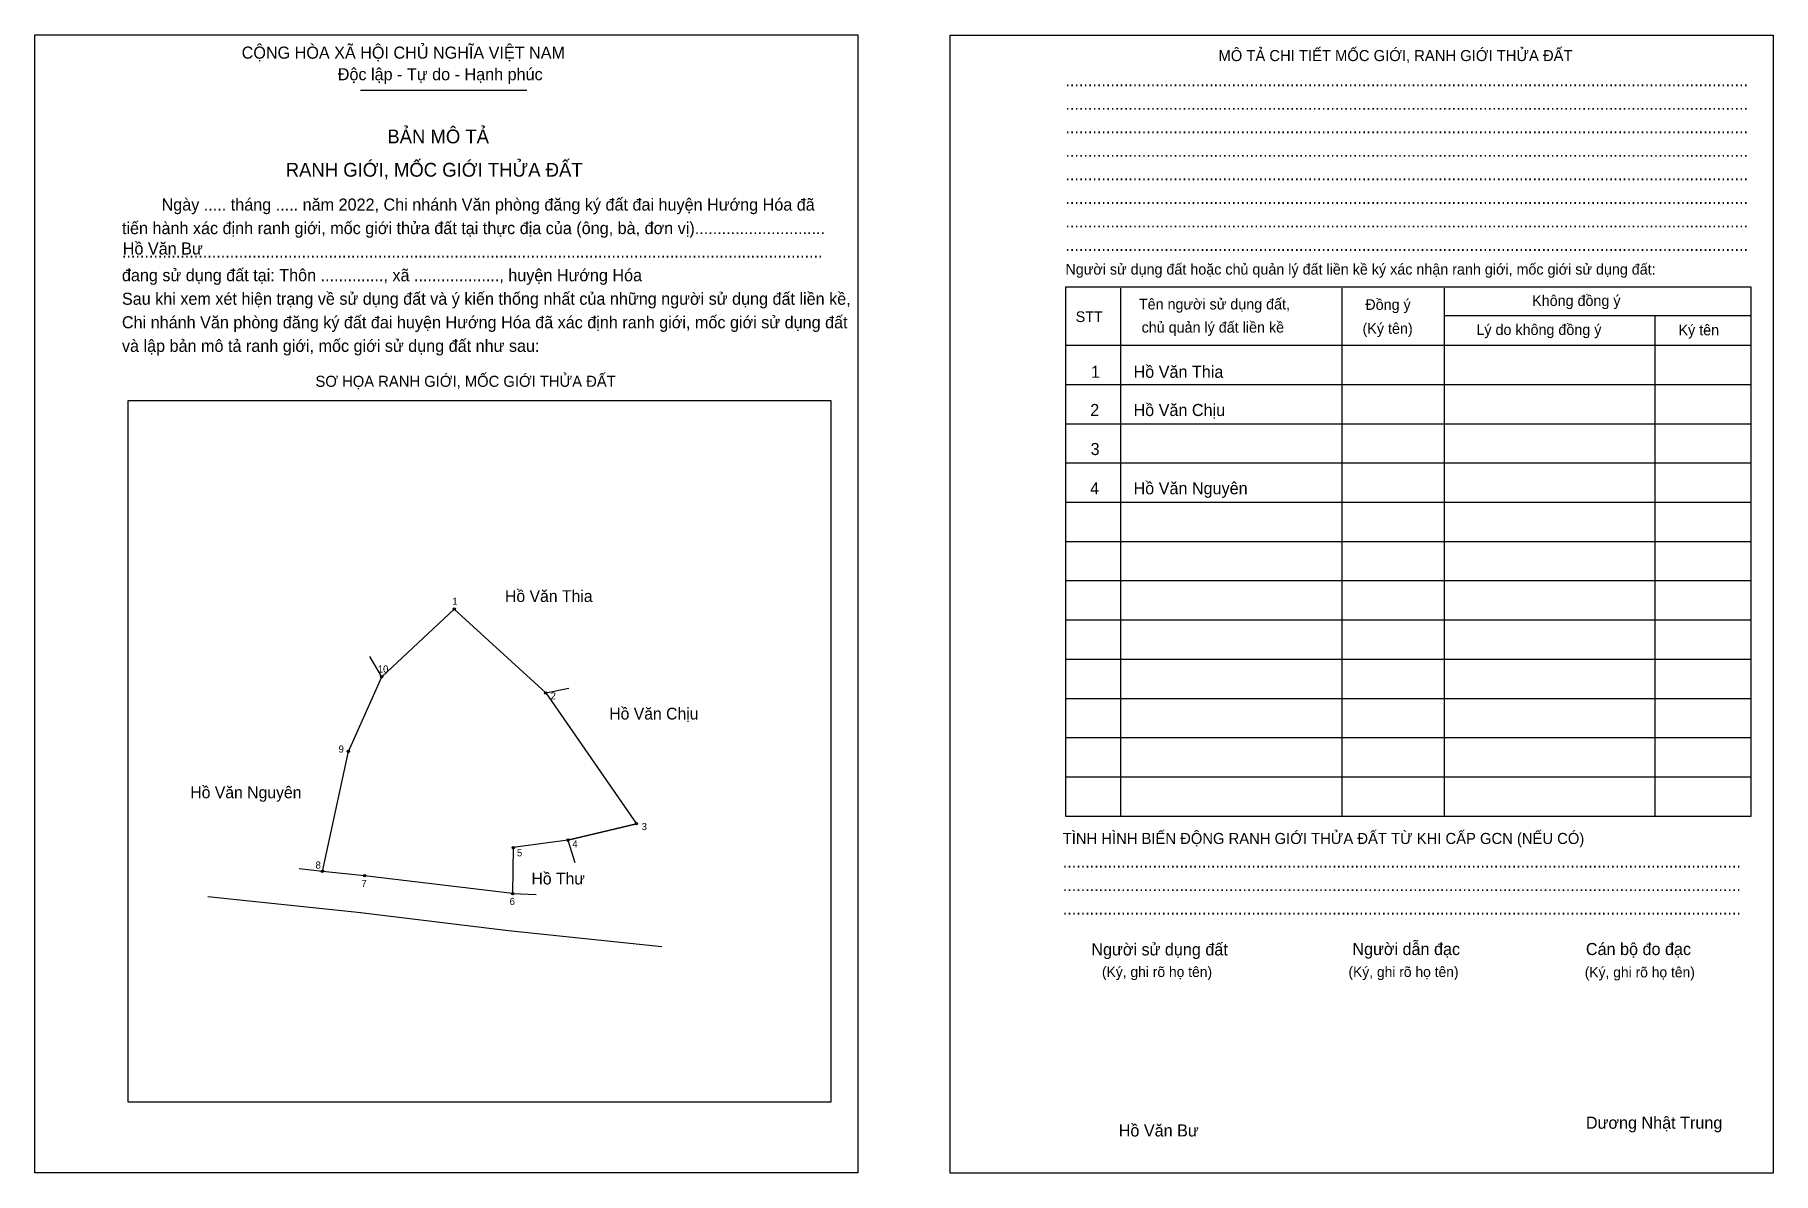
# Model space of a CAD drawing. Extents: x 548387 to 548669, y 1836204 to 1836388.
import ezdxf

# ---------------------------------------------------------------- set-up
doc = ezdxf.new("R2010")
doc.units = 0
for name, color, linetype in [('Level 1', 7, 'Continuous'), ('Level 10', 7, 'Continuous'), ('Level 11', 7, 'Continuous'), ('Level 2', 7, 'Continuous'), ('Level 25', 7, 'Continuous'), ('Level 27', 7, 'Continuous'), ('Level 36', 7, 'Continuous'), ('Level 52', 7, 'Continuous'), ('Level 55', 7, 'Continuous'), ('Level 6', 7, 'Continuous'), ('Level 9', 7, 'Continuous')]:
    doc.layers.add(name, color=color, linetype=linetype)

msp = doc.modelspace()

# ---------------------------------------------------------------- linework, layer by layer
at = {"layer": 'Level 1'}
for p, q in [((548386.75, 1836388.42), (548386.75, 1836388.42)), ((548535.25, 1836388.36), (548535.25, 1836388.36)), ((548439.57, 1836379.44), (548466.56, 1836379.44)), ((548562.84, 1836347.3), (548562.84, 1836261.67)), ((548598.75, 1836347.3), (548598.75, 1836261.67)), ((548615.37, 1836347.3), (548615.37, 1836261.67)), ((548615.37, 1836342.9), (548665.15, 1836342.9)), ((548649.55, 1836342.9), (548649.55, 1836261.67)), ((548553.93, 1836338.06), (548665.15, 1836338.06)), ((548553.93, 1836331.7), (548665.15, 1836331.7)), ((548401.91, 1836329.09), (548401.91, 1836329.09)), ((548553.93, 1836325.33), (548665.15, 1836325.33)), ((548553.93, 1836318.97), (548665.15, 1836318.97)), ((548553.93, 1836312.6), (548665.15, 1836312.6)), ((548553.93, 1836306.23), (548665.15, 1836306.23)), ((548553.93, 1836299.87), (548665.15, 1836299.87)), ((548553.93, 1836293.5), (548665.15, 1836293.5)), ((548553.93, 1836287.14), (548665.15, 1836287.14)), ((548553.93, 1836280.77), (548665.15, 1836280.77)), ((548553.93, 1836274.4), (548665.15, 1836274.4)), ((548553.93, 1836268.04), (548665.15, 1836268.04)), ((548515.86, 1836215.26), (548515.86, 1836215.26)), ((548520.23, 1836203.8), (548520.23, 1836203.8)), ((548668.73, 1836203.74), (548668.73, 1836203.74))]:
    msp.add_line(p, q, dxfattribs=at)
for points in [[(548665.15, 1836347.49), (548553.93, 1836347.49), (548553.93, 1836261.67), (548665.15, 1836261.67)], [(548401.91, 1836329.09), (548515.86, 1836329.09), (548515.86, 1836215.26), (548401.91, 1836215.26)]]:
    msp.add_lwpolyline(points, close=True, dxfattribs=at)
at = {"layer": 'Level 10'}
msp.add_lwpolyline([(548464.26, 1836249.1), (548440.26, 1836251.99), (548433.42, 1836252.7), (548437.63, 1836272.16), (548443.02, 1836284.27), (548454.8, 1836295.25), (548469.63, 1836281.65), (548484.35, 1836260.43), (548473.23, 1836257.77), (548464.37, 1836256.57)], close=True, dxfattribs=at)
at = {"layer": 'Level 11'}
for p, q in [((548414.84, 1836248.61), (548439.64, 1836246.02)), ((548439.56, 1836246.03), (548463.59, 1836243.13)), ((548463.59, 1836243.13), (548488.48, 1836240.52))]:
    msp.add_line(p, q, dxfattribs=at)
for centre in [(548454.8, 1836295.25), (548443.02, 1836284.27), (548469.63, 1836281.65), (548437.63, 1836272.16), (548484.35, 1836260.43), (548473.23, 1836257.77), (548464.37, 1836256.57), (548433.42, 1836252.7), (548440.26, 1836251.99), (548464.26, 1836249.1), (548464.26, 1836249.1)]:
    msp.add_circle(centre, 0.191, dxfattribs=at)
at = {"layer": 'Level 2'}
for points in [[(548386.75, 1836388.42), (548520.23, 1836388.42), (548520.23, 1836203.8), (548386.75, 1836203.8)], [(548535.25, 1836388.36), (548668.73, 1836388.36), (548668.73, 1836203.74), (548535.25, 1836203.74)]]:
    msp.add_lwpolyline(points, close=True, dxfattribs=at)
at = {"layer": 'Level 25'}
msp.add_line((548473.23, 1836257.77), (548484.35, 1836260.43), dxfattribs=at)
at = {"layer": 'Level 27'}
for p, q in [((548443.02, 1836284.27), (548441.08, 1836287.56)), ((548469.63, 1836281.65), (548473.37, 1836282.42)), ((548473.23, 1836257.77), (548474.36, 1836254.12)), ((548433.42, 1836252.7), (548429.62, 1836253.1)), ((548464.26, 1836249.1), (548468.08, 1836248.93))]:
    msp.add_line(p, q, dxfattribs=at)

# ---------------------------------------------------------------- texts
at = {"layer": 'Level 1'}
for s, height, p in [('CỘNG HÒA XÃ HỘI CHỦ NGHĨA VIỆT NAM', 1.9607, (548420.31, 1836384.54)), ('MÔ TẢ CHI TIẾT MỐC GIỚI, RANH GIỚI THỬA ĐẤT', 1.7926, (548578.75, 1836384.15)), ('Độc lập - Tự do - Hạnh phúc', 1.9607, (548435.9, 1836381.04)), ('........................................................................................................................................................', 1.96066, (548553.93, 1836380.08)), ('........................................................................................................................................................', 1.96066, (548553.93, 1836376.26)), ('BẢN MÔ TẢ', 2.241, (548443.94, 1836370.81)), ('........................................................................................................................................................', 1.96066, (548553.93, 1836372.44)), ('RANH GIỚI, MỐC GIỚI THỬA ĐẤT', 2.241, (548427.46, 1836365.4)), ('........................................................................................................................................................', 1.96066, (548553.93, 1836368.62)), ('........................................................................................................................................................', 1.96066, (548553.93, 1836364.8)), ('Ngày ..... tháng ..... năm 2022, Chi nhánh Văn phòng đăng ký đất đai huyện Hướng Hóa đã', 1.9607, (548407.32, 1836359.9)), ('........................................................................................................................................................', 1.96066, (548553.93, 1836360.98)), ('tiến hành xác định ranh giới, mốc giới thửa đất tại thực địa của (ông, bà, đơn vị).............................', 1.96066, (548400.89, 1836356.08)), ('........................................................................................................................................................', 1.96066, (548553.93, 1836357.16)), ('........................................................................................................................................................', 1.96066, (548553.93, 1836353.34)), ('đang sử dụng đất tại: Thôn .............., xã ..................., huyện Hướng Hóa', 1.9607, (548400.89, 1836348.44)), ('............................................................................................................................................................', 1.96066, (548400.89, 1836352.26)), ('Người sử dụng đất hoặc chủ quản lý đất liền kề ký xác nhận ranh giới, mốc giới sử dụng đất:', 1.7368, (548553.93, 1836349.52)), ('Sau khi xem xét hiện trạng về sử dụng đất và ý kiến thống nhất của những người sử dụng đất liền kề,', 1.9607, (548400.89, 1836344.62)), ('Tên người sử dụng đất,', 1.7368, (548565.84, 1836343.86)), ('Đồng ý', 1.737, (548602.57, 1836343.79)), ('Không đồng ý', 1.7368, (548629.63, 1836344.43)), ('Chi nhánh Văn phòng đăng ký đất đai huyện Hướng Hóa đã xác định ranh giới, mốc giới sử dụng đất', 1.9607, (548400.89, 1836340.8)), ('STT', 1.737, (548555.59, 1836341.82)), ('chủ quản lý đất liền kề', 1.7368, (548566.28, 1836340.1)), ('(Ký tên)', 1.737, (548602.12, 1836339.91)), ('Lý do không đồng ý', 1.7368, (548620.59, 1836339.72)), ('Ký tên', 1.737, (548653.37, 1836339.66)), ('và lập bản mô tả ranh giới, mốc giới sử dụng đất như sau:', 1.9607, (548400.89, 1836336.98)), ('SƠ HỌA RANH GIỚI, MỐC GIỚI THỬA ĐẤT', 1.7926, (548432.28, 1836331.31)), ('TÌNH HÌNH BIẾN ĐỘNG RANH GIỚI THỬA ĐẤT TỪ KHI CẤP GCN (NẾU CÓ)', 1.7926, (548553.49, 1836257.15)), ('.......................................................................................................................................................', 1.96066, (548553.49, 1836253.33)), ('.......................................................................................................................................................', 1.96066, (548553.49, 1836249.51)), ('.......................................................................................................................................................', 1.96066, (548553.49, 1836245.69)), ('Người sử dụng đất', 1.9607, (548558.13, 1836239.07)), ('Người dẫn đạc', 1.9607, (548600.47, 1836239.13)), ('Cán bộ đo đạc', 1.9607, (548638.35, 1836239.13)), ('(Ký, ghi rõ họ tên)', 1.6807, (548559.85, 1836235.57)), ('(Ký, ghi rõ họ tên)', 1.6807, (548599.83, 1836235.57)), ('(Ký, ghi rõ họ tên)', 1.6807, (548638.16, 1836235.51)), ('Dương Nhật Trung', 1.9607, (548638.35, 1836210.96))]:
    msp.add_text(s, height=height, dxfattribs=at).set_placement(p)
at = {"layer": 'Level 36'}
for s, height, p in [('Hồ Văn Thia', 1.9098, (548463.03, 1836296.41)), ('Hồ Văn Chịu', 1.9098, (548479.93, 1836277.34)), ('Hồ Văn Nguyên', 1.9098, (548411.98, 1836264.57)), ('Hồ Thư', 1.91, (548467.31, 1836250.58))]:
    msp.add_text(s, height=height, dxfattribs=at).set_placement(p)
at = {"layer": 'Level 52'}
for s, height, p in [('1', 1.96, (548558.07, 1836332.77)), ('Hồ Văn Thia', 1.9607, (548564.97, 1836332.77)), ('2', 1.96, (548557.95, 1836326.57)), ('Hồ Văn Chịu', 1.9607, (548564.97, 1836326.57)), ('3', 1.96, (548558.01, 1836320.24)), ('4', 1.96, (548557.94, 1836313.88)), ('Hồ Văn Nguyên', 1.9607, (548564.97, 1836313.88))]:
    msp.add_text(s, height=height, dxfattribs=at).set_placement(p)
at = {"layer": 'Level 55'}
for s, p in [('1', (548454.76, 1836295.25)), ('10', (548442.93, 1836284.27)), ('2', (548469.59, 1836281.65)), ('9', (548437.59, 1836272.16)), ('3', (548484.31, 1836260.43)), ('4', (548473.19, 1836257.77)), ('5', (548464.33, 1836256.57)), ('8', (548433.38, 1836252.7)), ('7', (548440.22, 1836251.99)), ('6', (548464.22, 1836249.1))]:
    msp.add_text(s, height=0.127, dxfattribs=at).set_placement(p)
at = {"layer": 'Level 6'}
for p in [(548401.02, 1836352.77), (548562.57, 1836209.7)]:
    msp.add_text('Hồ Văn Bư', height=1.961, dxfattribs=at).set_placement(p)
at = {"layer": 'Level 9'}
for s, height, p in [('1', 1.15, (548454.48, 1836295.95)), ('10', 1.146, (548442.39, 1836284.96)), ('2', 1.15, (548470.42, 1836280.6)), ('9', 1.15, (548436.03, 1836271.98)), ('3', 1.15, (548485.19, 1836259.4)), ('4', 1.15, (548473.94, 1836256.57)), ('5', 1.15, (548464.96, 1836255.15)), ('8', 1.15, (548432.3, 1836253.16)), ('7', 1.15, (548439.73, 1836250.15)), ('6', 1.15, (548463.77, 1836247.26))]:
    msp.add_text(s, height=height, dxfattribs=at).set_placement(p)

doc.saveas('drawing.dxf')
